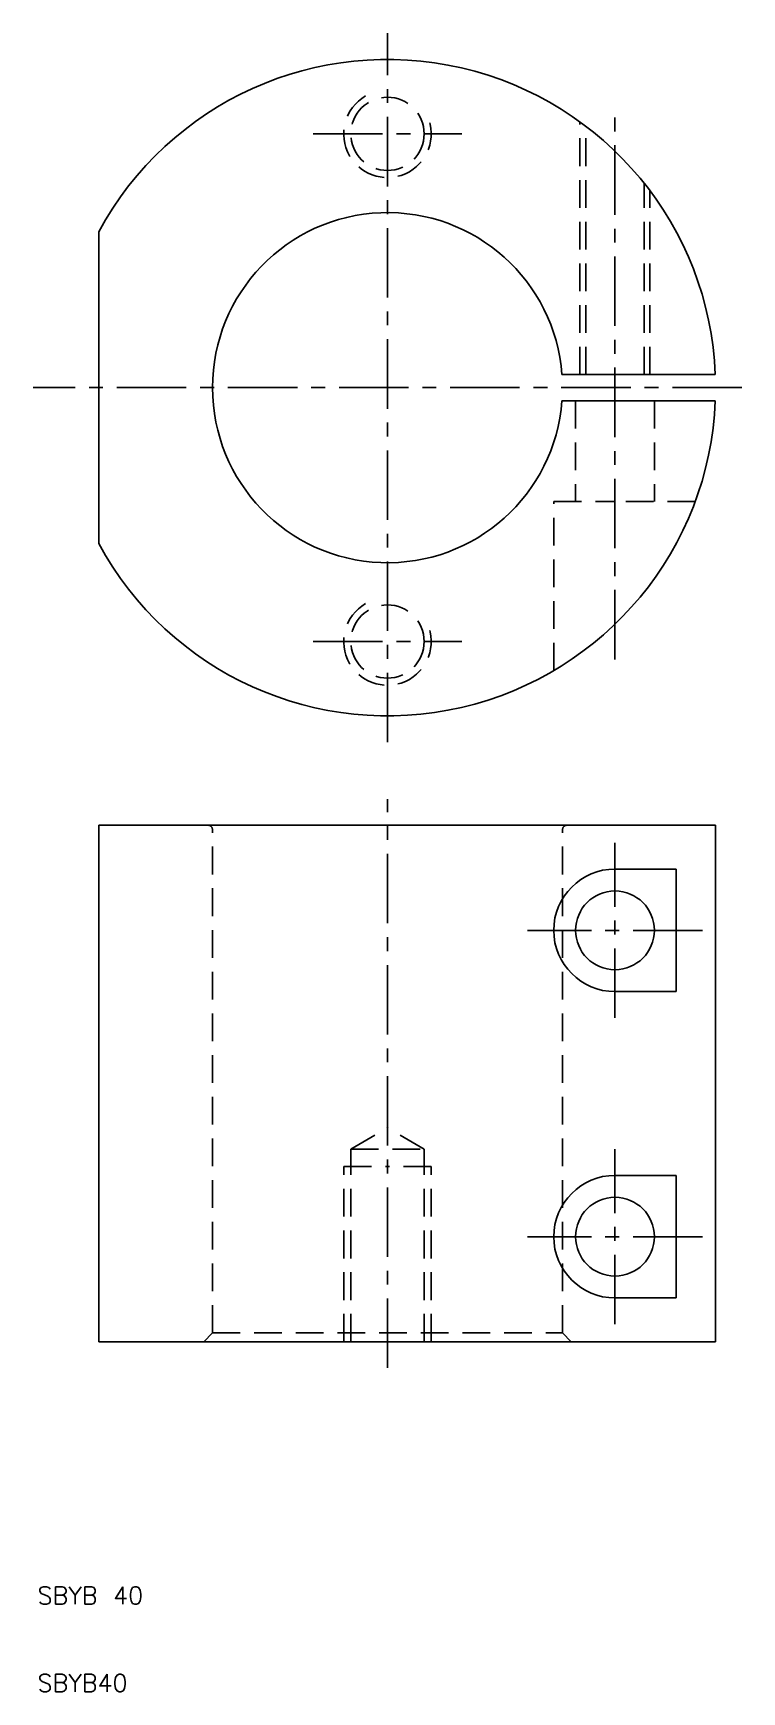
# Model space of a CAD drawing. Extents: x 10 to 90, y 10 to 200.
import ezdxf

# ---------------------------------------------------------------- set-up
doc = ezdxf.new("R2010")
doc.units = 0
doc.header["$LTSCALE"] = 0.25
doc.linetypes.add('CENTER', pattern=[50.8, 31.75, -6.35, 6.35, -6.35])
doc.linetypes.add('DASHED', pattern=[19.05, 12.7, -6.35])
doc.layers.get('0').update_dxf_attribs({"linetype": 'CONTINUOUS'})
doc.layers.add('CENTER', color=1, linetype='CENTER')
doc.styles.get("Standard").update_dxf_attribs({"font": 'txt.shx', "bigfont": 'extfont.shx'})

msp = doc.modelspace()

# ---------------------------------------------------------------- linework, layer by layer
at = {"color": 3, "linetype": 'DASHED'}
for p, q in [((72, 160.5), (72, 189.37)), ((72.68, 160.5), (72.68, 188.87)), ((79.32, 160.5), (79.32, 182.37)), ((80, 160.5), (80, 181.5)), ((71.5, 157.5), (71.5, 146)), ((80.5, 157.5), (80.5, 146)), ((69, 126.67), (69, 146)), ((69, 146), (76, 146)), ((85.17, 146), (76, 146)), ((30, 51), (30, 108.5)), ((70, 51), (70, 108.5)), ((45.81, 72), (50, 74.42)), ((54.19, 72), (50, 74.42)), ((45.81, 50), (45.81, 72)), ((45.81, 72), (54.19, 72)), ((54.19, 50), (54.19, 72)), ((45, 50), (45, 70)), ((45, 70), (50, 70)), ((55, 70), (50, 70)), ((55, 50), (55, 70)), ((29, 50), (30, 51)), ((30, 51), (70, 51)), ((71, 50), (70, 51))]:
    msp.add_line(p, q, dxfattribs=at)
for p, q in [((17, 176.81), (17, 141.19)), ((69.94, 160.5), (87.47, 160.5)), ((69.94, 157.5), (87.47, 157.5)), ((17, 50), (17, 109)), ((17, 109), (50, 109)), ((87.5, 109), (50, 109)), ((87.5, 50), (87.5, 109)), ((76, 104), (83, 104)), ((83, 97), (83, 104)), ((83, 97), (83, 90)), ((76, 90), (83, 90)), ((76, 69), (83, 69)), ((83, 62), (83, 69)), ((83, 62), (83, 55)), ((76, 55), (83, 55)), ((50, 50), (17, 50)), ((50, 50), (87.5, 50))]:
    msp.add_line(p, q)
for centre in [(50, 188), (50, 130)]:
    msp.add_circle(centre, 4.19, dxfattribs=at)
for centre in [(76, 97), (76, 62)]:
    msp.add_circle(centre, 4.5)
for centre, radius, start, end in [((50, 159), 37.5, 2.2924, 151.6424), ((50, 159), 20, 4.3012, 355.6988), ((50, 159), 37.5, 208.3576, 357.7076), ((76, 97), 7, 90, 270), ((76, 62), 7, 90, 270)]:
    msp.add_arc(centre, radius, start, end)
for centre, radius, start, end in [((50, 188), 5, 120, 30), ((50, 130), 5, 120, 30), ((29.5, 108.5), 0.5, 0, 90), ((70.5, 108.5), 0.5, 90, 180)]:
    msp.add_arc(centre, radius, start, end, dxfattribs=at)
at = {"layer": 'CENTER', "color": 1, "linetype": 'CENTER'}
for p, q in [((50, 118.5), (50, 199.5)), ((76, 127.95), (76, 190.05)), ((41.5, 188), (58.5, 188)), ((90.5, 159), (9.5, 159)), ((41.5, 130), (58.5, 130)), ((50, 47), (50, 112)), ((76, 87), (76, 107)), ((86, 97), (66, 97)), ((76, 52), (76, 72)), ((86, 62), (66, 62))]:
    msp.add_line(p, q, dxfattribs=at)

# ---------------------------------------------------------------- texts
for s, p in [('SBYB 40', (10, 20)), ('SBYB40', (10, 10))]:
    msp.add_text(s, height=2).set_placement(p)

doc.saveas('drawing.dxf')
